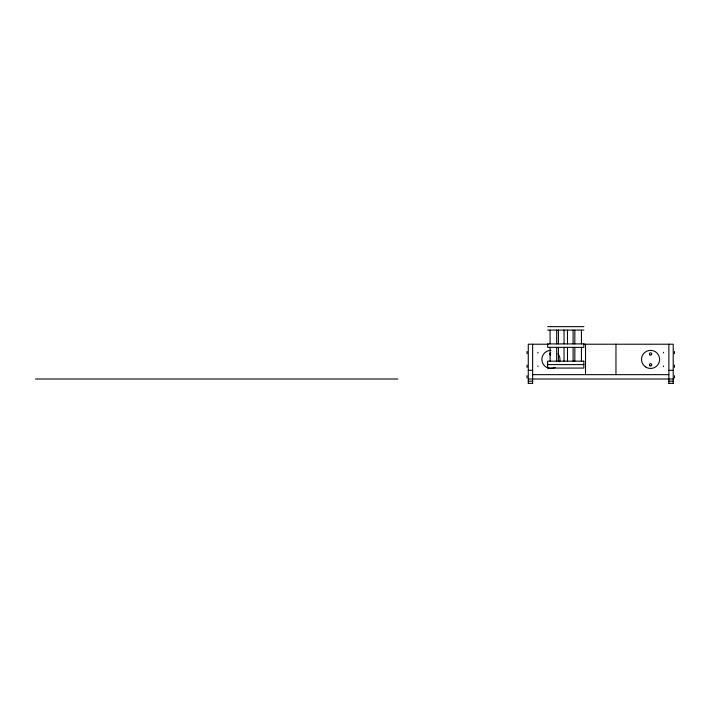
<?xml version="1.0" encoding="UTF-8"?>
<svg xmlns="http://www.w3.org/2000/svg" width="710" height="710" viewBox="0 0 710 710"><rect width="100%" height="100%" fill="white"/><g stroke="black" fill="none" stroke-linecap="round" stroke-linejoin="round"><path stroke-width="1.06" d="M547.65 326.644L583.868 326.644M547.65 330.097L583.868 330.097M548.129 344.217L528.275 344.217L528.275 383.347M583.576 344.217L673.213 344.217L673.213 383.347M547.65 364.612L583.868 364.612M528.275 370.309L532.624 370.309M668.864 370.309L673.213 370.309M532.624 374.658L668.864 374.658M35.5 379.007L397.84 379.007M528.275 379.007L673.213 379.007M528.275 381.181L532.624 381.181M668.864 381.181L673.213 381.181M528.275 383.356L532.624 383.356M668.864 383.356L673.213 383.356M674.5 375.688L674.5 377.968M674.429 351.486L674.429 353.766M674.429 365.109L674.429 367.389M668.864 344.217L668.864 383.347M663.557 352.311L663.557 352.95M663.557 365.934L663.557 366.573M615.96 344.217L615.96 374.658M585.528 344.217L585.528 374.658M581.419 330.097L581.419 343.906M581.419 347.359L581.419 361.159M574.834 330.097L574.834 343.906M574.834 347.359L574.834 361.159M573.103 330.097L573.103 343.906M573.103 347.359L573.103 361.159M567.485 330.097L567.485 343.906M567.485 347.359L567.485 361.159M564.033 330.097L564.033 343.906M564.033 347.359L564.033 361.159M558.406 330.097L558.406 343.906M558.406 347.359L558.406 361.159M556.684 330.097L556.684 343.906M556.684 347.359L556.684 361.159M550.099 330.097L550.099 343.906M550.099 347.359L550.099 361.159M537.932 352.311L537.932 352.95M537.932 365.934L537.932 366.573M532.624 344.217L532.624 383.347M527.06 351.486L527.06 353.766M527.06 365.109L527.06 367.389M526.989 375.688L526.989 377.968M557.953 353.695A9.061 9.061 0 0 1 559.631 361.896M555.087 367.452A9.061 9.061 0 0 1 542.12 361.55A9.061 9.061 0 0 1 550.924 350.349M550.605 355.089A1.163 1.163 0 0 1 550.605 352.852M583.868 343.906L547.65 343.906L547.641 347.359L583.868 347.359L583.868 343.906M583.868 361.159L547.65 361.159L547.641 368.064L583.868 368.064L583.868 361.159M645.346 366.813A9.061 9.061 0 0 0 659.59 360.219A9.061 9.061 0 0 0 646.757 351.184A9.061 9.061 0 0 0 645.346 366.813M649.898 354.92A1.163 1.163 0 0 0 651.718 354.077A1.163 1.163 0 0 0 650.076 352.914A1.163 1.163 0 0 0 649.898 354.92M649.987 365.845A1.163 1.163 0 0 0 651.727 364.842A1.163 1.163 0 0 0 649.987 363.839A1.163 1.163 0 0 0 649.987 365.845"/></g></svg>
